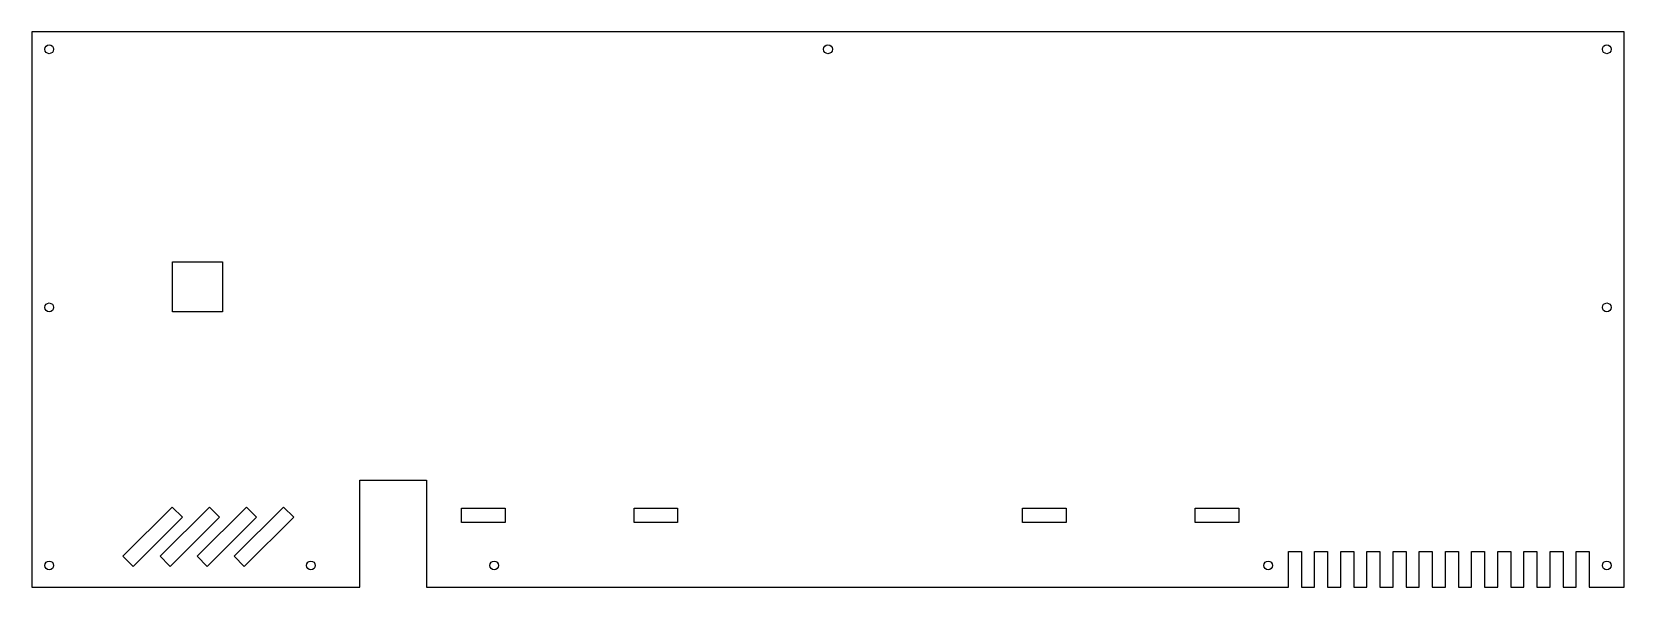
# Model space of a CAD drawing. Header units: millimetres. Extents: x -376 to -11, y -139 to -12.
import ezdxf

# ---------------------------------------------------------------- set-up
doc = ezdxf.new("R2010")
doc.units = ezdxf.units.MM
doc.layers.get('0').update_dxf_attribs({"linetype": 'CONTINUOUS'})

msp = doc.modelspace()

# ---------------------------------------------------------------- linework, layer by layer
for points in [[(-31.34, -131.21), (-31.34, -139.39), (-28.34, -139.39), (-28.34, -131.21), (-25.34, -131.21), (-25.34, -139.39), (-22.34, -139.39), (-22.34, -131.21), (-19.34, -131.21), (-19.34, -139.39), (-11.34, -139.39), (-11.34, -11.99), (-375.43, -11.99), (-376.47, -11.98), (-376.47, -124.39), (-376.47, -139.39), (-301.25, -139.39), (-301.25, -114.84), (-285.95, -114.84), (-285.95, -139.39), (-88.34, -139.39), (-88.34, -131.21), (-85.34, -131.21), (-85.34, -139.39), (-82.34, -139.39), (-82.34, -131.21), (-79.34, -131.21), (-79.34, -139.39), (-76.34, -139.39), (-76.34, -131.21), (-73.34, -131.21), (-73.34, -139.39), (-70.34, -139.39), (-70.34, -131.21), (-67.34, -131.21), (-67.34, -139.39), (-64.34, -139.39), (-64.34, -131.21), (-61.34, -131.21), (-61.34, -139.39), (-58.34, -139.39), (-58.34, -131.21), (-55.34, -131.21), (-55.34, -139.39), (-52.34, -139.39), (-52.34, -131.21), (-49.34, -131.21), (-49.34, -139.39), (-46.34, -139.39), (-46.34, -131.21), (-43.34, -131.21), (-43.34, -139.39), (-40.34, -139.39), (-40.34, -131.21), (-37.34, -131.21), (-37.34, -139.39), (-34.34, -139.39), (-34.34, -131.21)], [(-344.22, -64.74), (-332.72, -64.74), (-332.72, -76.24), (-344.22, -76.24)], [(-355.58, -132.31), (-344.27, -121), (-341.93, -123.33), (-353.25, -134.65)], [(-347.08, -132.31), (-335.77, -121), (-333.65, -123.12), (-333.65, -123.13), (-333.45, -123.33), (-344.76, -134.65), (-344.97, -134.44), (-344.97, -134.43)], [(-327.27, -121), (-324.93, -123.33), (-336.25, -134.65), (-338.58, -132.31)], [(-330.08, -132.31), (-318.77, -121), (-316.43, -123.33), (-327.75, -134.65)], [(-277.95, -121.24), (-267.95, -121.24), (-267.95, -124.54), (-277.95, -124.54)], [(-228.39, -124.54), (-238.39, -124.54), (-238.39, -121.24), (-228.39, -121.24)], [(-149.28, -124.54), (-149.28, -121.24), (-139.28, -121.24), (-139.28, -124.54)], [(-109.72, -121.24), (-99.72, -121.24), (-99.72, -124.54), (-109.72, -124.54)]]:
    msp.add_lwpolyline(points, close=True)
for centre in [(-372.47, -15.99), (-193.91, -15.99), (-15.34, -15.99), (-372.47, -75.19), (-15.34, -75.19), (-372.47, -134.39), (-312.47, -134.39), (-270.47, -134.39), (-92.97, -134.39), (-15.34, -134.39)]:
    msp.add_circle(centre, 1)

doc.saveas('drawing.dxf')
